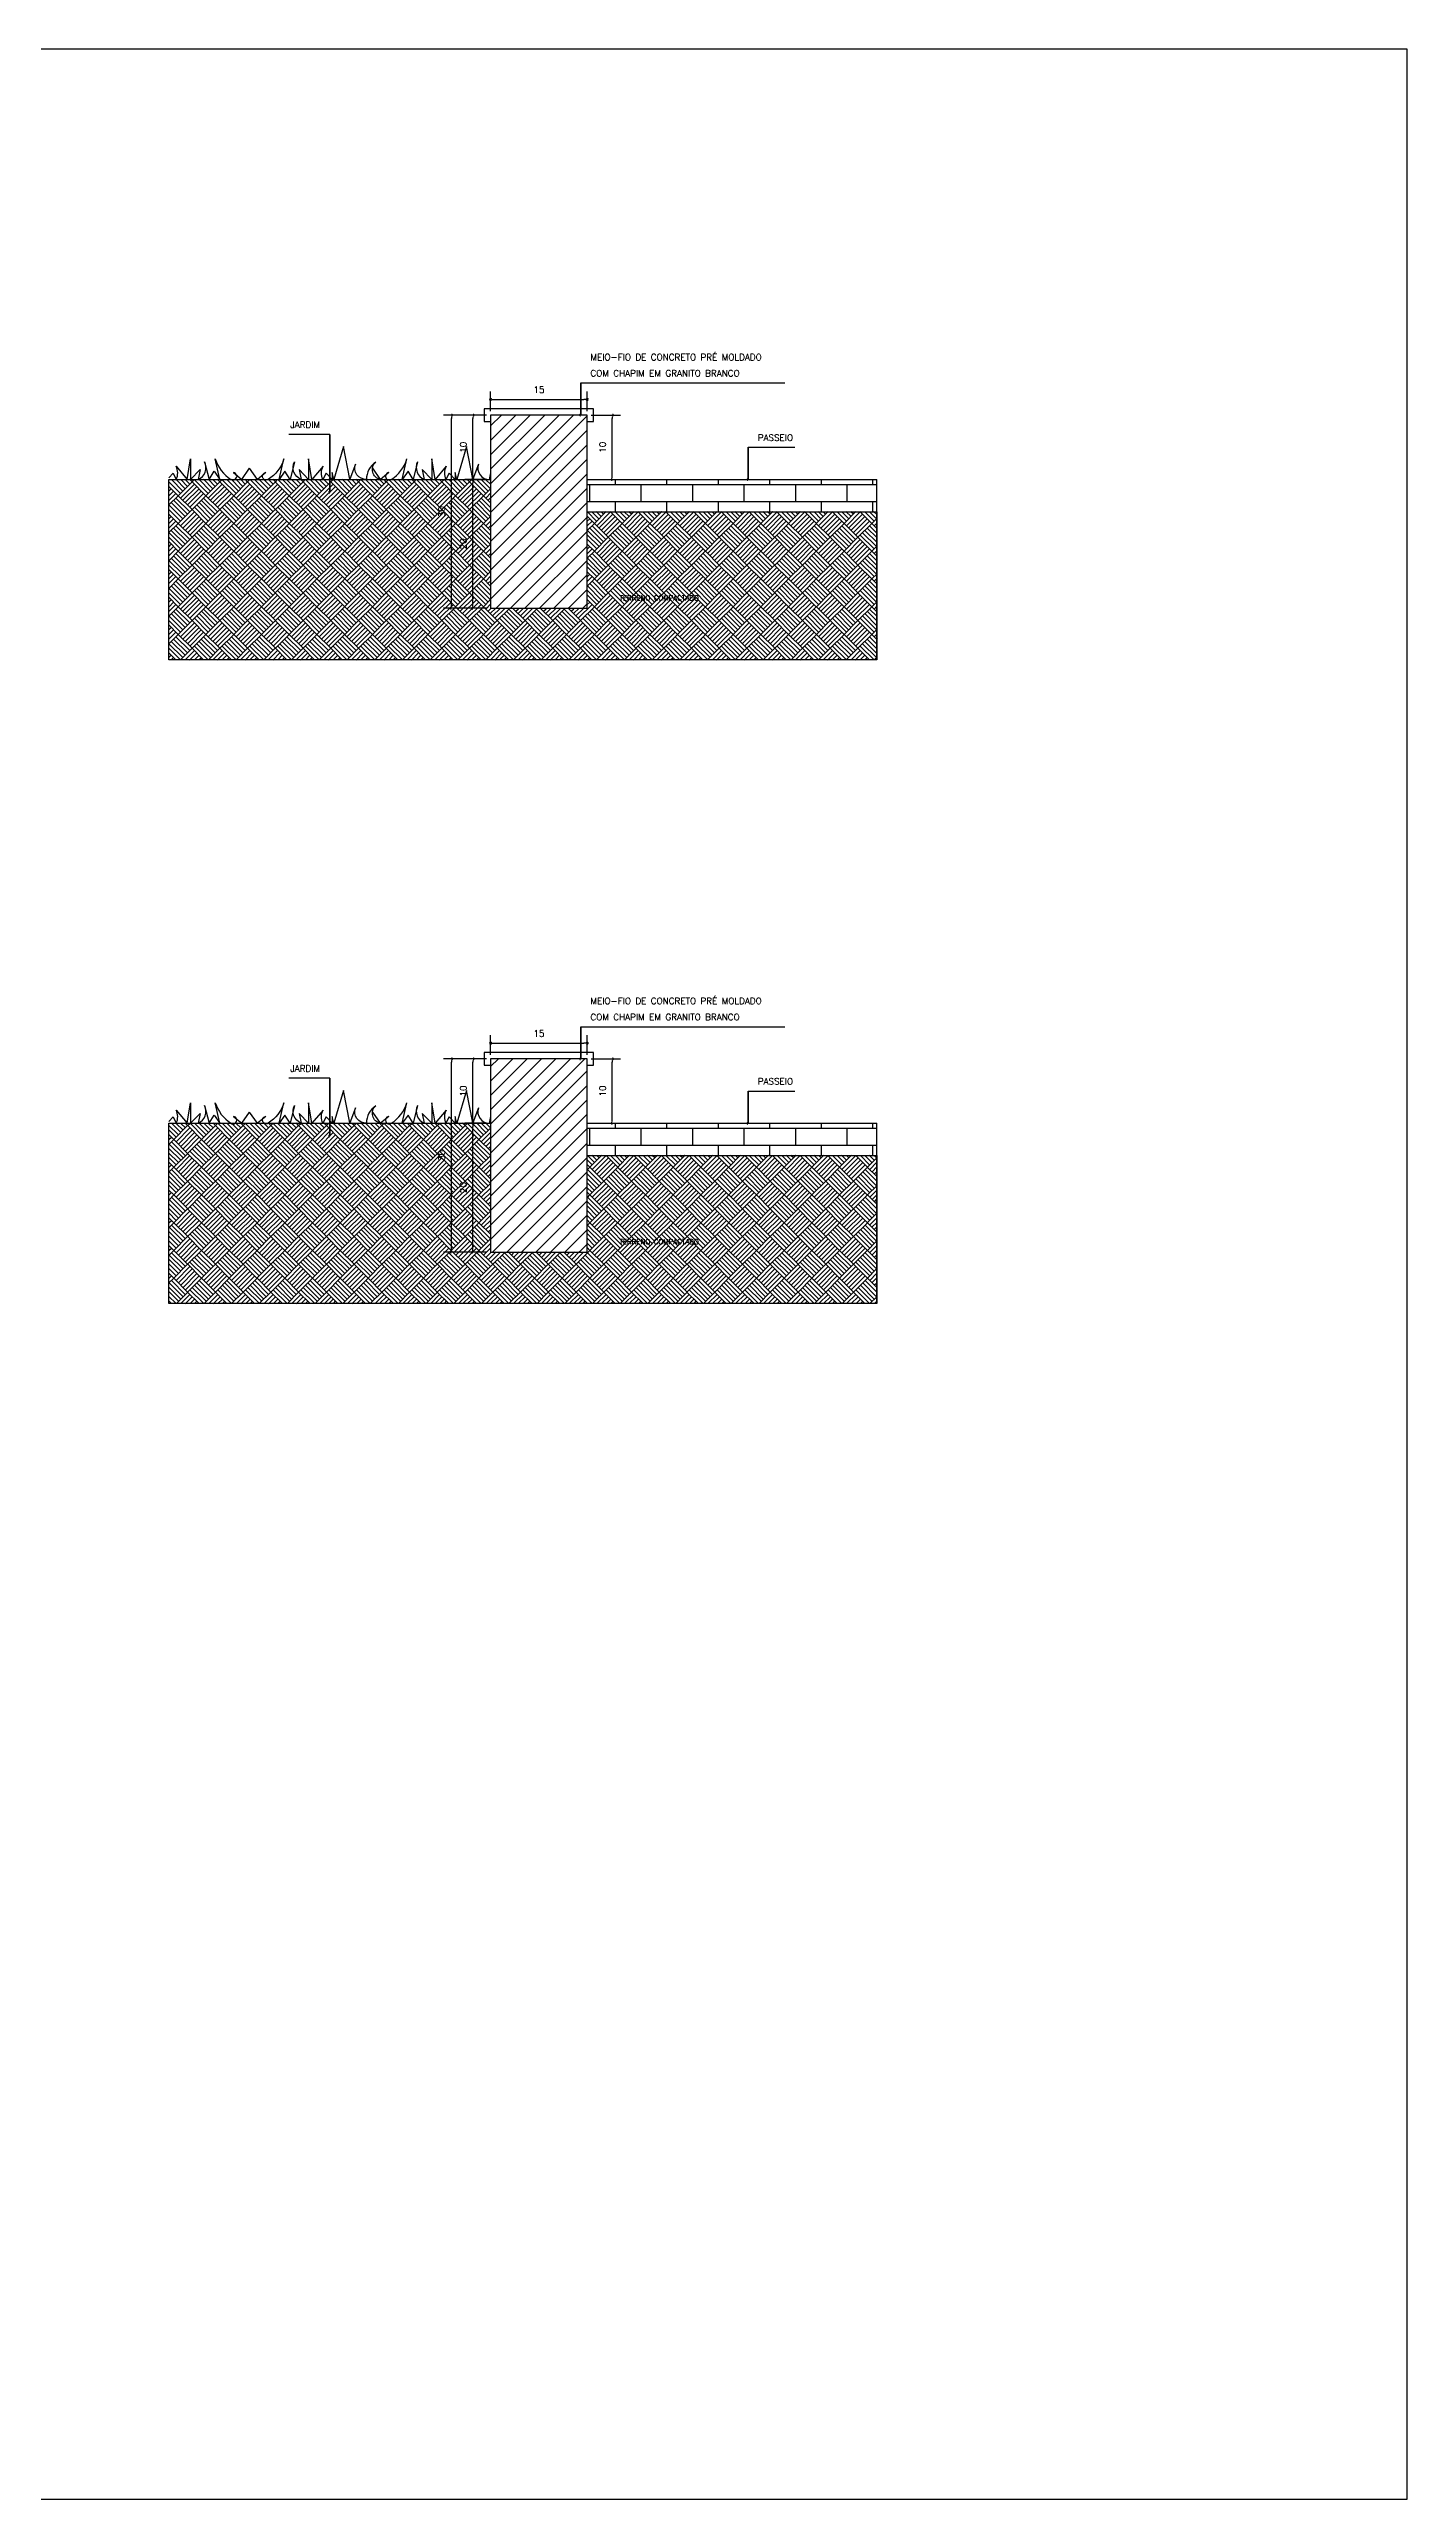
# Model space of a CAD drawing. Extents: x 387222 to 388513, y 9633222 to 9634061.
# Drawn here: x 387655.221 to 387657.331, y 9633493.4 to 9633497.206 of the extents above; entities that cross this region are included whole.
import ezdxf

# ---------------------------------------------------------------- set-up
doc = ezdxf.new("R2010")
doc.units = 0
doc.header["$LTSCALE"] = 0.049213
doc.header["$PDSIZE"] = -2.5
doc.linetypes.add('CONTINU', pattern=[0])
doc.linetypes.add('DIVIDE', pattern=[1.25, 0.5, -0.25, 0, -0.25, 0, -0.25])
doc.layers.get('Defpoints').update_dxf_attribs({"color": 8})
for name, color, linetype in [('AI-Cotas', 12, 'Continuous'), ('HACHURA', 253, 'Continuous'), ('P2', 2, 'Continuous'), ('P3', 3, 'Continuous'), ('P5', 6, 'DIVIDE'), ('TXT', 1, 'Continuous')]:
    doc.layers.add(name, color=color, linetype=linetype)
doc.styles.add('ROMANS', font='ROMANS.shx')
doc.styles.add('RS5', font='romans.shx', dxfattribs={"height": 0.01})
doc.dimstyles.new('Cota 5', dxfattribs={"dimscale": 0.01, "dimtxt": 0.01, "dimasz": 0.5, "dimexe": 1.25, "dimexo": 0.625, "dimgap": 1, "dimtad": 1, "dimdec": 0, "dimlfac": 100, "dimzin": 4, "dimdsep": 46, "dimtxsty": 'RS5', "dimblk": 'DOT', "dimcen": 0.1, "dimclrd": 12, "dimclre": 12, "dimclrt": 2, "dimadec": 0, "dimazin": 0, "dimtfac": 1, "dimtdec": 0, "dimtix": 1, "dimtmove": 0, "dimatfit": 3, "dimldrblk": 'DOT', "dimfxl": 1.25, "dimarcsym": 0})

# ---------------------------------------------------------------- blocks, each defined once
blk = doc.blocks.new('_Dot')
at = {"color": 0, "linetype": 'ByBlock', "lineweight": -2}
blk.add_line((-0.5, 0), (-1, 0), dxfattribs=at)
at = {"color": 0, "linetype": 'ByBlock', "const_width": 0.5}
blk.add_lwpolyline([(-0.25, 0, 1), (0.25, 0, 1)], format="xyb", close=True, dxfattribs=at)
blk = doc.blocks.new('*D118')
at = {"layer": 'AI-Cotas', "color": 12, "lineweight": -2, "transparency": 16777216}
for p, q in [((387655.9068, 9633495.6437), (387655.9068, 9633495.6744)), ((387655.9118, 9633495.6619), (387656.0518, 9633495.6619)), ((387656.0568, 9633495.6437), (387656.0568, 9633495.6744))]:
    blk.add_line(p, q, dxfattribs=at)
at = {"layer": 'Defpoints', "color": 0, "transparency": 16777216}
for p in [(387656.0568, 9633495.6619), (387655.9068, 9633495.6375), (387656.0568, 9633495.6375)]:
    blk.add_point(p, dxfattribs=at)
at = {"layer": 'AI-Cotas', "color": 12, "lineweight": -2, "transparency": 16777216, "xscale": 0.005, "yscale": 0.005, "zscale": 0.005, "rotation": 180}
blk.add_blockref('_Dot', (387655.9068, 9633495.6619), dxfattribs=at)
at = {"layer": 'AI-Cotas', "color": 12, "lineweight": -2, "transparency": 16777216, "xscale": 0.005, "yscale": 0.005, "zscale": 0.005}
blk.add_blockref('_Dot', (387656.0568, 9633495.6619), dxfattribs=at)
at = {"layer": 'AI-Cotas', "color": 2, "transparency": 16777216, "insert": (387655.9818, 9633495.6769), "char_height": 0.01, "attachment_point": 5, "style": 'RS5'}
blk.add_mtext('15', dxfattribs=at)
blk = doc.blocks.new('*D119')
at = {"layer": 'AI-Cotas', "color": 12, "lineweight": -2, "transparency": 16777216}
for p, q in [((387655.9005, 9633495.5375), (387655.8668, 9633495.5375)), ((387655.8793, 9633495.3425), (387655.8793, 9633495.5325)), ((387655.9005, 9633495.3375), (387655.8668, 9633495.3375))]:
    blk.add_line(p, q, dxfattribs=at)
at = {"layer": 'Defpoints', "color": 0, "transparency": 16777216}
for p in [(387655.8793, 9633495.5375), (387655.9068, 9633495.5375), (387655.9068, 9633495.3375)]:
    blk.add_point(p, dxfattribs=at)
at = {"layer": 'AI-Cotas', "color": 12, "lineweight": -2, "transparency": 16777216, "xscale": 0.005, "yscale": 0.005, "zscale": 0.005}
for p, rotation in [((387655.8793, 9633495.5375), 90), ((387655.8793, 9633495.3375), 270)]:
    blk.add_blockref('_Dot', p, dxfattribs=dict(at, rotation=rotation))
at = {"layer": 'AI-Cotas', "color": 2, "transparency": 16777216, "insert": (387655.8643, 9633495.4375), "char_height": 0.01, "attachment_point": 5, "rotation": 90, "style": 'RS5'}
blk.add_mtext('20', dxfattribs=at)
blk = doc.blocks.new('*D120')
at = {"layer": 'AI-Cotas', "color": 12, "lineweight": -2, "transparency": 16777216}
for p, q in [((387655.9005, 9633495.6375), (387655.8668, 9633495.6375)), ((387655.8793, 9633495.5425), (387655.8793, 9633495.6325)), ((387655.9005, 9633495.5375), (387655.8668, 9633495.5375))]:
    blk.add_line(p, q, dxfattribs=at)
at = {"layer": 'Defpoints', "color": 0, "transparency": 16777216}
for p in [(387655.8793, 9633495.6375), (387655.9068, 9633495.6375), (387655.9068, 9633495.5375)]:
    blk.add_point(p, dxfattribs=at)
at = {"layer": 'AI-Cotas', "color": 12, "lineweight": -2, "transparency": 16777216, "xscale": 0.005, "yscale": 0.005, "zscale": 0.005}
for p, rotation in [((387655.8793, 9633495.6375), 90), ((387655.8793, 9633495.5375), 270)]:
    blk.add_blockref('_Dot', p, dxfattribs=dict(at, rotation=rotation))
at = {"layer": 'AI-Cotas', "color": 2, "transparency": 16777216, "insert": (387655.8643, 9633495.5875), "char_height": 0.01, "attachment_point": 5, "rotation": 90, "style": 'RS5'}
blk.add_mtext('10', dxfattribs=at)
blk = doc.blocks.new('*D121')
at = {"layer": 'AI-Cotas', "color": 12, "lineweight": -2, "transparency": 16777216}
for p, q in [((387655.9005, 9633495.6375), (387655.8333, 9633495.6375)), ((387655.8458, 9633495.3425), (387655.8458, 9633495.6325)), ((387655.9005, 9633495.3375), (387655.8333, 9633495.3375))]:
    blk.add_line(p, q, dxfattribs=at)
at = {"layer": 'Defpoints', "color": 0, "transparency": 16777216}
for p in [(387655.8458, 9633495.6375), (387655.9068, 9633495.6375), (387655.9068, 9633495.3375)]:
    blk.add_point(p, dxfattribs=at)
at = {"layer": 'AI-Cotas', "color": 12, "lineweight": -2, "transparency": 16777216, "xscale": 0.005, "yscale": 0.005, "zscale": 0.005}
for p, rotation in [((387655.8458, 9633495.6375), 90), ((387655.8458, 9633495.3375), 270)]:
    blk.add_blockref('_Dot', p, dxfattribs=dict(at, rotation=rotation))
at = {"layer": 'AI-Cotas', "color": 2, "transparency": 16777216, "insert": (387655.8308, 9633495.4875), "char_height": 0.01, "attachment_point": 5, "rotation": 90, "style": 'RS5'}
blk.add_mtext('30', dxfattribs=at)
blk = doc.blocks.new('*D156')
at = {"layer": 'AI-Cotas', "color": 12, "lineweight": -2, "transparency": 16777216}
for p, q in [((387656.063, 9633495.6375), (387656.1083, 9633495.6375)), ((387656.0958, 9633495.5425), (387656.0958, 9633495.6325)), ((387656.063, 9633495.5375), (387656.1083, 9633495.5375))]:
    blk.add_line(p, q, dxfattribs=at)
at = {"layer": 'Defpoints', "color": 0, "transparency": 16777216}
for p in [(387656.0568, 9633495.6375), (387656.0958, 9633495.6375), (387656.0568, 9633495.5375)]:
    blk.add_point(p, dxfattribs=at)
at = {"layer": 'AI-Cotas', "color": 12, "lineweight": -2, "transparency": 16777216, "xscale": 0.005, "yscale": 0.005, "zscale": 0.005}
for p, rotation in [((387656.0958, 9633495.6375), 90), ((387656.0958, 9633495.5375), 270)]:
    blk.add_blockref('_Dot', p, dxfattribs=dict(at, rotation=rotation))
at = {"layer": 'AI-Cotas', "color": 2, "transparency": 16777216, "insert": (387656.0808, 9633495.5875), "char_height": 0.01, "attachment_point": 5, "rotation": 90, "style": 'RS5'}
blk.add_mtext('10', dxfattribs=at)
blk = doc.blocks.new('*D502')
at = {"layer": 'AI-Cotas', "color": 12, "lineweight": -2, "transparency": 16777216}
for p, q in [((387655.9068, 9633496.6437), (387655.9068, 9633496.6744)), ((387655.9118, 9633496.6619), (387656.0518, 9633496.6619)), ((387656.0568, 9633496.6437), (387656.0568, 9633496.6744))]:
    blk.add_line(p, q, dxfattribs=at)
at = {"layer": 'Defpoints', "color": 0, "transparency": 16777216}
for p in [(387656.0568, 9633496.6619), (387655.9068, 9633496.6375), (387656.0568, 9633496.6375)]:
    blk.add_point(p, dxfattribs=at)
at = {"layer": 'AI-Cotas', "color": 12, "lineweight": -2, "transparency": 16777216, "xscale": 0.005, "yscale": 0.005, "zscale": 0.005, "rotation": 180}
blk.add_blockref('_Dot', (387655.9068, 9633496.6619), dxfattribs=at)
at = {"layer": 'AI-Cotas', "color": 12, "lineweight": -2, "transparency": 16777216, "xscale": 0.005, "yscale": 0.005, "zscale": 0.005}
blk.add_blockref('_Dot', (387656.0568, 9633496.6619), dxfattribs=at)
at = {"layer": 'AI-Cotas', "color": 2, "transparency": 16777216, "insert": (387655.9818, 9633496.6769), "char_height": 0.01, "attachment_point": 5, "style": 'RS5'}
blk.add_mtext('15', dxfattribs=at)
blk = doc.blocks.new('*D503')
at = {"layer": 'AI-Cotas', "color": 12, "lineweight": -2, "transparency": 16777216}
for p, q in [((387655.9005, 9633496.5375), (387655.8668, 9633496.5375)), ((387655.8793, 9633496.3425), (387655.8793, 9633496.5325)), ((387655.9005, 9633496.3375), (387655.8668, 9633496.3375))]:
    blk.add_line(p, q, dxfattribs=at)
at = {"layer": 'Defpoints', "color": 0, "transparency": 16777216}
for p in [(387655.8793, 9633496.5375), (387655.9068, 9633496.5375), (387655.9068, 9633496.3375)]:
    blk.add_point(p, dxfattribs=at)
at = {"layer": 'AI-Cotas', "color": 12, "lineweight": -2, "transparency": 16777216, "xscale": 0.005, "yscale": 0.005, "zscale": 0.005}
for p, rotation in [((387655.8793, 9633496.5375), 90), ((387655.8793, 9633496.3375), 270)]:
    blk.add_blockref('_Dot', p, dxfattribs=dict(at, rotation=rotation))
at = {"layer": 'AI-Cotas', "color": 2, "transparency": 16777216, "insert": (387655.8643, 9633496.4375), "char_height": 0.01, "attachment_point": 5, "rotation": 90, "style": 'RS5'}
blk.add_mtext('20', dxfattribs=at)
blk = doc.blocks.new('*D504')
at = {"layer": 'AI-Cotas', "color": 12, "lineweight": -2, "transparency": 16777216}
for p, q in [((387655.9005, 9633496.6375), (387655.8668, 9633496.6375)), ((387655.8793, 9633496.5425), (387655.8793, 9633496.6325)), ((387655.9005, 9633496.5375), (387655.8668, 9633496.5375))]:
    blk.add_line(p, q, dxfattribs=at)
at = {"layer": 'Defpoints', "color": 0, "transparency": 16777216}
for p in [(387655.8793, 9633496.6375), (387655.9068, 9633496.6375), (387655.9068, 9633496.5375)]:
    blk.add_point(p, dxfattribs=at)
at = {"layer": 'AI-Cotas', "color": 12, "lineweight": -2, "transparency": 16777216, "xscale": 0.005, "yscale": 0.005, "zscale": 0.005}
for p, rotation in [((387655.8793, 9633496.6375), 90), ((387655.8793, 9633496.5375), 270)]:
    blk.add_blockref('_Dot', p, dxfattribs=dict(at, rotation=rotation))
at = {"layer": 'AI-Cotas', "color": 2, "transparency": 16777216, "insert": (387655.8643, 9633496.5875), "char_height": 0.01, "attachment_point": 5, "rotation": 90, "style": 'RS5'}
blk.add_mtext('10', dxfattribs=at)
blk = doc.blocks.new('*D505')
at = {"layer": 'AI-Cotas', "color": 12, "lineweight": -2, "transparency": 16777216}
for p, q in [((387655.9005, 9633496.6375), (387655.8333, 9633496.6375)), ((387655.8458, 9633496.3425), (387655.8458, 9633496.6325)), ((387655.9005, 9633496.3375), (387655.8333, 9633496.3375))]:
    blk.add_line(p, q, dxfattribs=at)
at = {"layer": 'Defpoints', "color": 0, "transparency": 16777216}
for p in [(387655.8458, 9633496.6375), (387655.9068, 9633496.6375), (387655.9068, 9633496.3375)]:
    blk.add_point(p, dxfattribs=at)
at = {"layer": 'AI-Cotas', "color": 12, "lineweight": -2, "transparency": 16777216, "xscale": 0.005, "yscale": 0.005, "zscale": 0.005}
for p, rotation in [((387655.8458, 9633496.6375), 90), ((387655.8458, 9633496.3375), 270)]:
    blk.add_blockref('_Dot', p, dxfattribs=dict(at, rotation=rotation))
at = {"layer": 'AI-Cotas', "color": 2, "transparency": 16777216, "insert": (387655.8308, 9633496.4875), "char_height": 0.01, "attachment_point": 5, "rotation": 90, "style": 'RS5'}
blk.add_mtext('30', dxfattribs=at)
blk = doc.blocks.new('*D506')
at = {"layer": 'AI-Cotas', "color": 12, "lineweight": -2, "transparency": 16777216}
for p, q in [((387656.063, 9633496.6375), (387656.1083, 9633496.6375)), ((387656.0958, 9633496.5425), (387656.0958, 9633496.6325)), ((387656.063, 9633496.5375), (387656.1083, 9633496.5375))]:
    blk.add_line(p, q, dxfattribs=at)
at = {"layer": 'Defpoints', "color": 0, "transparency": 16777216}
for p in [(387656.0568, 9633496.6375), (387656.0958, 9633496.6375), (387656.0568, 9633496.5375)]:
    blk.add_point(p, dxfattribs=at)
at = {"layer": 'AI-Cotas', "color": 12, "lineweight": -2, "transparency": 16777216, "xscale": 0.005, "yscale": 0.005, "zscale": 0.005}
for p, rotation in [((387656.0958, 9633496.6375), 90), ((387656.0958, 9633496.5375), 270)]:
    blk.add_blockref('_Dot', p, dxfattribs=dict(at, rotation=rotation))
at = {"layer": 'AI-Cotas', "color": 2, "transparency": 16777216, "insert": (387656.0808, 9633496.5875), "char_height": 0.01, "attachment_point": 5, "rotation": 90, "style": 'RS5'}
blk.add_mtext('10', dxfattribs=at)

msp = doc.modelspace()

# ---------------------------------------------------------------- hatches: boundary and pattern name
at = {"layer": 'HACHURA'}
h = msp.add_hatch(dxfattribs=at)
h.set_pattern_fill('ANSI31', color=256, scale=0.005)
h.set_pattern_definition([(45, (0.05, 1), (-0.011225320151336, 0.011225320151336), [])])
h.paths.add_polyline_path([(387655.9068, 9633496.3375), (387656.0568, 9633496.3375), (387656.0568, 9633496.6375), (387655.9068, 9633496.6375)])
h = msp.add_hatch(dxfattribs=at)
h.set_pattern_fill('AR-PARQ1', color=256, scale=0.0001, angle=45)
h.set_pattern_definition([(135, (0.05, 1), (-0.04310522938113, 3e-18), [0.03048, -0.03048]), (135, (0.053592, 1.003592), (-0.04310522938113, 3e-18), [0.03048, -0.03048]), (135, (0.057184, 1.007184), (-0.04310522938113, 3e-18), [0.03048, -0.03048]), (135, (0.060776, 1.010776), (-0.04310522938113, 3e-18), [0.03048, -0.03048]), (135, (0.064368, 1.014368), (-0.04310522938113, 3e-18), [0.03048, -0.03048]), (135, (0.06796, 1.01796), (-0.04310522938113, 3e-18), [0.03048, -0.03048]), (135, (0.071553, 1.021553), (-0.04310522938113, 3e-18), [0.03048, -0.03048]), (45, (0.028447, 1.021553), (0.04310522938113, -3e-18), [0.03048, -0.03048]), (45, (0.024855, 1.025145), (0.04310522938113, -3e-18), [0.03048, -0.03048]), (45, (0.021263, 1.028737), (0.04310522938113, -3e-18), [0.03048, -0.03048]), (45, (0.01767, 1.03233), (0.04310522938113, -3e-18), [0.03048, -0.03048]), (45, (0.01408, 1.03592), (0.04310522938113, -3e-18), [0.03048, -0.03048]), (45, (0.010487, 1.039513), (0.04310522938113, -3e-18), [0.03048, -0.03048]), (45, (0.006895, 1.043105), (0.04310522938113, -3e-18), [0.03048, -0.03048])])
h.paths.add_polyline_path([(387655.4068, 9633496.5375), (387655.9068, 9633496.5375), (387655.9068, 9633496.3375), (387656.0568, 9633496.3375), (387656.0568, 9633496.4875), (387656.5068, 9633496.4875), (387656.5068, 9633496.2575), (387655.4068, 9633496.2575)])
at = {"layer": 'HACHURA', "linetype": 'Continuous'}
h = msp.add_hatch(dxfattribs=at)
h.set_pattern_fill('AR-BRSTD', color=256, scale=0.01, style=0)
h.set_pattern_definition([(0, (386284.980704, 9633846.01354), (0, 0.02667), []), (90, (386284.980704, 9633846.01354), (-0.04, 0.02667), [0.02667, -0.02667])])
h.paths.add_polyline_path([(387656.5068, 9633496.4875), (387656.5068, 9633496.5375), (387656.0568, 9633496.5375), (387656.0568, 9633496.4875)])
at = {"layer": 'HACHURA'}
h = msp.add_hatch(dxfattribs=at)
h.set_pattern_fill('ANSI31', color=256, scale=0.005)
h.set_pattern_definition([(45, (0, 0), (-0.011225320151336, 0.011225320151336), [])])
h.paths.add_polyline_path([(387655.9068, 9633495.3375), (387656.0568, 9633495.3375), (387656.0568, 9633495.6375), (387655.9068, 9633495.6375)])
h = msp.add_hatch(dxfattribs=at)
h.set_pattern_fill('AR-PARQ1', color=256, scale=0.0001, angle=45)
h.set_pattern_definition([(135, (0, 0), (-0.04310522938113, 3e-18), [0.03048, -0.03048]), (135, (0.003592, 0.003592), (-0.04310522938113, 3e-18), [0.03048, -0.03048]), (135, (0.007184, 0.007184), (-0.04310522938113, 3e-18), [0.03048, -0.03048]), (135, (0.010776, 0.010776), (-0.04310522938113, 3e-18), [0.03048, -0.03048]), (135, (0.014368, 0.014368), (-0.04310522938113, 3e-18), [0.03048, -0.03048]), (135, (0.01796, 0.01796), (-0.04310522938113, 3e-18), [0.03048, -0.03048]), (135, (0.021553, 0.021553), (-0.04310522938113, 3e-18), [0.03048, -0.03048]), (45, (-0.021553, 0.021553), (0.04310522938113, -3e-18), [0.03048, -0.03048]), (45, (-0.025145, 0.025145), (0.04310522938113, -3e-18), [0.03048, -0.03048]), (45, (-0.028737, 0.028737), (0.04310522938113, -3e-18), [0.03048, -0.03048]), (45, (-0.03233, 0.03233), (0.04310522938113, -3e-18), [0.03048, -0.03048]), (45, (-0.03592, 0.03592), (0.04310522938113, -3e-18), [0.03048, -0.03048]), (45, (-0.039513, 0.039513), (0.04310522938113, -3e-18), [0.03048, -0.03048]), (45, (-0.043105, 0.043105), (0.04310522938113, -3e-18), [0.03048, -0.03048])])
h.paths.add_polyline_path([(387655.4068, 9633495.5375), (387655.9068, 9633495.5375), (387655.9068, 9633495.3375), (387656.0568, 9633495.3375), (387656.0568, 9633495.4875), (387656.5068, 9633495.4875), (387656.5068, 9633495.2575), (387655.4068, 9633495.2575)])
at = {"layer": 'HACHURA', "linetype": 'Continuous'}
h = msp.add_hatch(dxfattribs=at)
h.set_pattern_fill('AR-BRSTD', color=256, scale=0.01, style=0)
h.set_pattern_definition([(0, (386284.980704, 9633845.01354), (0, 0.02667), []), (90, (386284.980704, 9633845.01354), (-0.04, 0.02667), [0.02667, -0.02667])])
h.paths.add_polyline_path([(387656.5068, 9633495.4875), (387656.5068, 9633495.5375), (387656.0568, 9633495.5375), (387656.0568, 9633495.4875)])

# ---------------------------------------------------------------- linework, layer by layer
msp.add_lwpolyline([(387652.2957, 9633493.4004), (387657.3306, 9633493.4004), (387657.3306, 9633497.2062), (387652.2957, 9633497.2062)], close=True)
at = {"layer": 'AI-Cotas'}
for points in [[(387656.0468, 9633496.6875), (387656.0468, 9633496.6375)], [(387655.6568, 9633496.6075), (387655.6568, 9633496.5175)], [(387656.3068, 9633496.5875), (387656.3068, 9633496.5375)], [(387656.0468, 9633495.6875), (387656.0468, 9633495.6375)], [(387655.6568, 9633495.6075), (387655.6568, 9633495.5175)], [(387656.3068, 9633495.5875), (387656.3068, 9633495.5375)]]:
    msp.add_lwpolyline(points, dxfattribs=at)
at = {"layer": 'P2', "color": 2}
for p, q in [((387655.4068, 9633496.5375), (387655.9068, 9633496.5375)), ((387655.4068, 9633495.5375), (387655.9068, 9633495.5375))]:
    msp.add_line(p, q, dxfattribs=at)
at = {"layer": 'P2', "linetype": 'Continuous'}
for p, q in [((387656.0568, 9633496.5375), (387656.5068, 9633496.5375)), ((387656.0568, 9633496.4875), (387656.5068, 9633496.4875)), ((387656.0568, 9633495.5375), (387656.5068, 9633495.5375)), ((387656.0568, 9633495.4875), (387656.5068, 9633495.4875))]:
    msp.add_line(p, q, dxfattribs=at)
for points in [[(387656.0568, 9633496.6275), (387656.0668, 9633496.6275), (387656.0668, 9633496.6475), (387655.8968, 9633496.6475), (387655.8968, 9633496.6275), (387655.9068, 9633496.6275)], [(387655.4068, 9633496.5375), (387655.9068, 9633496.5375), (387655.9068, 9633496.3375), (387656.0568, 9633496.3375), (387656.0568, 9633496.4875), (387656.5068, 9633496.4875), (387656.5068, 9633496.2575), (387655.4068, 9633496.2575), (387655.4068, 9633496.5375)], [(387656.5068, 9633496.2575), (387656.5068, 9633496.5375)], [(387656.0568, 9633495.6275), (387656.0668, 9633495.6275), (387656.0668, 9633495.6475), (387655.8968, 9633495.6475), (387655.8968, 9633495.6275), (387655.9068, 9633495.6275)], [(387655.4068, 9633495.5375), (387655.9068, 9633495.5375), (387655.9068, 9633495.3375), (387656.0568, 9633495.3375), (387656.0568, 9633495.4875), (387656.5068, 9633495.4875), (387656.5068, 9633495.2575), (387655.4068, 9633495.2575), (387655.4068, 9633495.5375)], [(387656.5068, 9633495.2575), (387656.5068, 9633495.5375)]]:
    msp.add_lwpolyline(points, dxfattribs=at)
at = {"layer": 'P3'}
for p, q in [((387655.7695, 9633496.5375), (387655.7768, 9633496.5694)), ((387655.8204, 9633496.5375), (387655.8152, 9633496.5694)), ((387655.8152, 9633496.5694), (387655.8152, 9633496.5375)), ((387655.8694, 9633496.5886), (387655.8543, 9633496.5375)), ((387655.8793, 9633496.5379), (387655.8694, 9633496.5886)), ((387655.7355, 9633496.5375), (387655.7235, 9633496.5549)), ((387655.7486, 9633496.5482), (387655.7355, 9633496.5375)), ((387655.7784, 9633496.5502), (387655.7695, 9633496.5375)), ((387655.7864, 9633496.5375), (387655.7784, 9633496.5502)), ((387655.7933, 9633496.565), (387655.7864, 9633496.5375)), ((387655.8152, 9633496.5375), (387655.8003, 9633496.5529)), ((387655.8003, 9633496.5529), (387655.8034, 9633496.5375)), ((387655.8376, 9633496.558), (387655.8204, 9633496.5375)), ((387655.8423, 9633496.5474), (387655.8374, 9633496.5375)), ((387655.8517, 9633496.5375), (387655.8423, 9633496.5474)), ((387655.8543, 9633496.5375), (387655.8517, 9633496.5482)), ((387655.8517, 9633496.5482), (387655.8517, 9633496.5375)), ((387655.8879, 9633496.5613), (387655.8793, 9633496.5379)), ((387655.8694, 9633495.5886), (387655.8543, 9633495.5375)), ((387655.8793, 9633495.5379), (387655.8694, 9633495.5886)), ((387655.7355, 9633495.5375), (387655.7235, 9633495.5549)), ((387655.7486, 9633495.5482), (387655.7355, 9633495.5375)), ((387655.7695, 9633495.5375), (387655.7768, 9633495.5694)), ((387655.7784, 9633495.5502), (387655.7695, 9633495.5375)), ((387655.7864, 9633495.5375), (387655.7784, 9633495.5502)), ((387655.7933, 9633495.565), (387655.7864, 9633495.5375)), ((387655.8152, 9633495.5375), (387655.8003, 9633495.5529)), ((387655.8003, 9633495.5529), (387655.8034, 9633495.5375)), ((387655.8204, 9633495.5375), (387655.8152, 9633495.5694)), ((387655.8152, 9633495.5694), (387655.8152, 9633495.5375)), ((387655.8376, 9633495.558), (387655.8204, 9633495.5375)), ((387655.8423, 9633495.5474), (387655.8374, 9633495.5375)), ((387655.8517, 9633495.5375), (387655.8423, 9633495.5474)), ((387655.8543, 9633495.5375), (387655.8517, 9633495.5482)), ((387655.8517, 9633495.5482), (387655.8517, 9633495.5375)), ((387655.8879, 9633495.5613), (387655.8793, 9633495.5379))]:
    msp.add_line(p, q, dxfattribs=at)
for points in [[(387655.4066, 9633496.5402), (387655.4134, 9633496.5474), (387655.4184, 9633496.5375, 0.224991), (387655.4181, 9633496.558), (387655.4353, 9633496.5375), (387655.4405, 9633496.5694), (387655.4405, 9633496.5375), (387655.4554, 9633496.5529), (387655.4523, 9633496.5375, 0.427629), (387655.4624, 9633496.565), (387655.4693, 9633496.5375), (387655.4773, 9633496.5502), (387655.4862, 9633496.5375), (387655.4789, 9633496.5694, 0.17291), (387655.5032, 9633496.5375, 1.255528), (387655.5071, 9633496.5482), (387655.5202, 9633496.5375), (387655.5322, 9633496.5549)], [(387655.7355, 9633496.5375, -0.623303), (387655.7284, 9633496.5646, 0.264291), (387655.714, 9633496.5375, -0.526324), (387655.6967, 9633496.5613), (387655.6881, 9633496.5379), (387655.6781, 9633496.5886), (387655.6631, 9633496.5375), (387655.6605, 9633496.5482), (387655.6605, 9633496.5375), (387655.6511, 9633496.5474), (387655.6461, 9633496.5375, -0.224991), (387655.6464, 9633496.558), (387655.6291, 9633496.5375), (387655.624, 9633496.5694), (387655.624, 9633496.5375), (387655.6091, 9633496.5529), (387655.6122, 9633496.5375, -0.427629), (387655.602, 9633496.565), (387655.5952, 9633496.5375), (387655.5871, 9633496.5502), (387655.5782, 9633496.5375), (387655.5856, 9633496.5694, -0.17291), (387655.5613, 9633496.5375, -1.255528), (387655.5573, 9633496.5482), (387655.5443, 9633496.5375), (387655.5322, 9633496.5549)], [(387655.7355, 9633495.5375, -0.623303), (387655.7284, 9633495.5646, 0.264291), (387655.714, 9633495.5375, -0.526324), (387655.6967, 9633495.5613), (387655.6881, 9633495.5379), (387655.6781, 9633495.5886), (387655.6631, 9633495.5375), (387655.6605, 9633495.5482), (387655.6605, 9633495.5375), (387655.6511, 9633495.5474), (387655.6461, 9633495.5375, -0.224991), (387655.6464, 9633495.558), (387655.6291, 9633495.5375), (387655.624, 9633495.5694), (387655.624, 9633495.5375), (387655.6091, 9633495.5529), (387655.6122, 9633495.5375, -0.427629), (387655.602, 9633495.565), (387655.5952, 9633495.5375), (387655.5871, 9633495.5502), (387655.5782, 9633495.5375), (387655.5856, 9633495.5694, -0.17291), (387655.5613, 9633495.5375, -1.255528), (387655.5573, 9633495.5482), (387655.5443, 9633495.5375), (387655.5322, 9633495.5549)], [(387655.4066, 9633495.5402), (387655.4134, 9633495.5474), (387655.4184, 9633495.5375, 0.224991), (387655.4181, 9633495.558), (387655.4353, 9633495.5375), (387655.4405, 9633495.5694), (387655.4405, 9633495.5375), (387655.4554, 9633495.5529), (387655.4523, 9633495.5375, 0.427629), (387655.4624, 9633495.565), (387655.4693, 9633495.5375), (387655.4773, 9633495.5502), (387655.4862, 9633495.5375), (387655.4789, 9633495.5694, 0.17291), (387655.5032, 9633495.5375, 1.255528), (387655.5071, 9633495.5482), (387655.5202, 9633495.5375), (387655.5322, 9633495.5549)]]:
    msp.add_lwpolyline(points, format="xyb", dxfattribs=at)
for centre, radius, start, end in [((387655.7199, 9633496.5875), 0.0597, 303.0554, 342.2956), ((387655.7493, 9633496.5424), 0.00586, 97.2016, 303.0554), ((387655.8115, 9633496.5561), 0.0203, 153.8808, 246.4927), ((387655.8591, 9633496.5475), 0.024, 153.9819, 204.7015), ((387655.9048, 9633496.5553), 0.0179, 160.4759, 271.5115), ((387655.9363, 9633496.5384), 0.0311, 161.8509, 181.658), ((387655.7493, 9633495.5424), 0.00586, 97.2016, 303.0554), ((387655.7199, 9633495.5875), 0.0597, 303.0554, 342.2956), ((387655.8115, 9633495.5561), 0.0203, 153.8808, 246.4927), ((387655.8591, 9633495.5475), 0.024, 153.9819, 204.7015), ((387655.9048, 9633495.5553), 0.0179, 160.4759, 271.5115), ((387655.9363, 9633495.5384), 0.0311, 161.8509, 181.658)]:
    msp.add_arc(centre, radius, start, end, dxfattribs=at)
at = {"layer": 'P5', "linetype": 'CONTINU'}
for points in [[(387655.9068, 9633496.3375), (387656.0568, 9633496.3375), (387656.0568, 9633496.6375), (387655.9068, 9633496.6375)], [(387655.9068, 9633495.3375), (387656.0568, 9633495.3375), (387656.0568, 9633495.6375), (387655.9068, 9633495.6375)]]:
    msp.add_lwpolyline(points, close=True, dxfattribs=at)

# ---------------------------------------------------------------- texts
at = {"layer": 'AI-Cotas', "char_height": 0.01, "style": 'RS5'}
for s, insert, attachment_point in [('\\pxsm1.5;MEIO-FIO DE CONCRETO PRÉ MOLDADO\\PCOM CHAPIM EM GRANITO BRANCO', (387656.0618, 9633496.6975), 7), ('JARDIM', (387655.6418, 9633496.6175), 9), ('PASSEIO', (387656.3218, 9633496.5975), 7), ('\\pxsm1.5;MEIO-FIO DE CONCRETO PRÉ MOLDADO\\PCOM CHAPIM EM GRANITO BRANCO', (387656.0618, 9633495.6975), 7), ('JARDIM', (387655.6418, 9633495.6175), 9), ('PASSEIO', (387656.3218, 9633495.5975), 7)]:
    msp.add_mtext(s, dxfattribs=dict(at, insert=insert, attachment_point=attachment_point))
at = {"layer": 'TXT', "char_height": 0.008, "width": 0.881931, "attachment_point": 1, "style": 'ROMANS'}
for insert in [(387656.1068, 9633496.3575), (387656.1068, 9633495.3575)]:
    msp.add_mtext('TERRENO COMPACTADO', dxfattribs=dict(at, insert=insert))

# ---------------------------------------------------------------- dimensions: what is measured, and where the dimension line sits
at = {"layer": 'AI-Cotas'}
for base, p1, p2, picture, middle in [((387656.0568, 9633496.6619), (387655.9068, 9633496.6375), (387656.0568, 9633496.6375), '*D502', (387655.9818, 9633496.6769)), ((387656.0568, 9633495.6619), (387655.9068, 9633495.6375), (387656.0568, 9633495.6375), '*D118', (387655.9818, 9633495.6769))]:
    dim = msp.add_linear_dim(base=base, p1=p1, p2=p2, dimstyle='Cota 5', dxfattribs=at)
    dim.commit()
    dim.dimension.update_dxf_attribs({"geometry": picture, "text_midpoint": middle})
for base, p1, p2, picture, middle in [((387655.8458, 9633496.6375), (387655.9068, 9633496.3375), (387655.9068, 9633496.6375), '*D505', (387655.8308, 9633496.4875)), ((387655.8793, 9633496.6375), (387655.9068, 9633496.5375), (387655.9068, 9633496.6375), '*D504', (387655.8643, 9633496.5875)), ((387656.0958, 9633496.6375), (387656.0568, 9633496.5375), (387656.0568, 9633496.6375), '*D506', (387656.0808, 9633496.5875)), ((387655.8793, 9633496.5375), (387655.9068, 9633496.3375), (387655.9068, 9633496.5375), '*D503', (387655.8643, 9633496.4375)), ((387655.8458, 9633495.6375), (387655.9068, 9633495.3375), (387655.9068, 9633495.6375), '*D121', (387655.8308, 9633495.4875)), ((387655.8793, 9633495.6375), (387655.9068, 9633495.5375), (387655.9068, 9633495.6375), '*D120', (387655.8643, 9633495.5875)), ((387656.0958, 9633495.6375), (387656.0568, 9633495.5375), (387656.0568, 9633495.6375), '*D156', (387656.0808, 9633495.5875)), ((387655.8793, 9633495.5375), (387655.9068, 9633495.3375), (387655.9068, 9633495.5375), '*D119', (387655.8643, 9633495.4375))]:
    dim = msp.add_linear_dim(base=base, p1=p1, p2=p2, angle=90, dimstyle='Cota 5', dxfattribs=at)
    dim.commit()
    dim.dimension.update_dxf_attribs({"geometry": picture, "text_midpoint": middle})

# ---------------------------------------------------------------- leaders
at = {"layer": 'AI-Cotas', "annotation_type": 0, "has_hookline": 1}
for points, hookline_direction, text_width in [([(387656.0468, 9633496.6375), (387656.0468, 9633496.6875), (387656.0518, 9633496.6875)], 0, 0.3019), ([(387655.6568, 9633496.5175), (387655.6568, 9633496.6075), (387655.6518, 9633496.6075)], 1, 0.0486), ([(387656.3068, 9633496.5375), (387656.3068, 9633496.5875), (387656.3118, 9633496.5875)], 0, 0.0576), ([(387656.0468, 9633495.6375), (387656.0468, 9633495.6875), (387656.0518, 9633495.6875)], 0, 0.3019), ([(387655.6568, 9633495.5175), (387655.6568, 9633495.6075), (387655.6518, 9633495.6075)], 1, 0.0486), ([(387656.3068, 9633495.5375), (387656.3068, 9633495.5875), (387656.3118, 9633495.5875)], 0, 0.0576)]:
    msp.add_leader(points, dimstyle='Cota 5', dxfattribs=dict(at, hookline_direction=hookline_direction, text_width=text_width))

doc.saveas('drawing.dxf')
